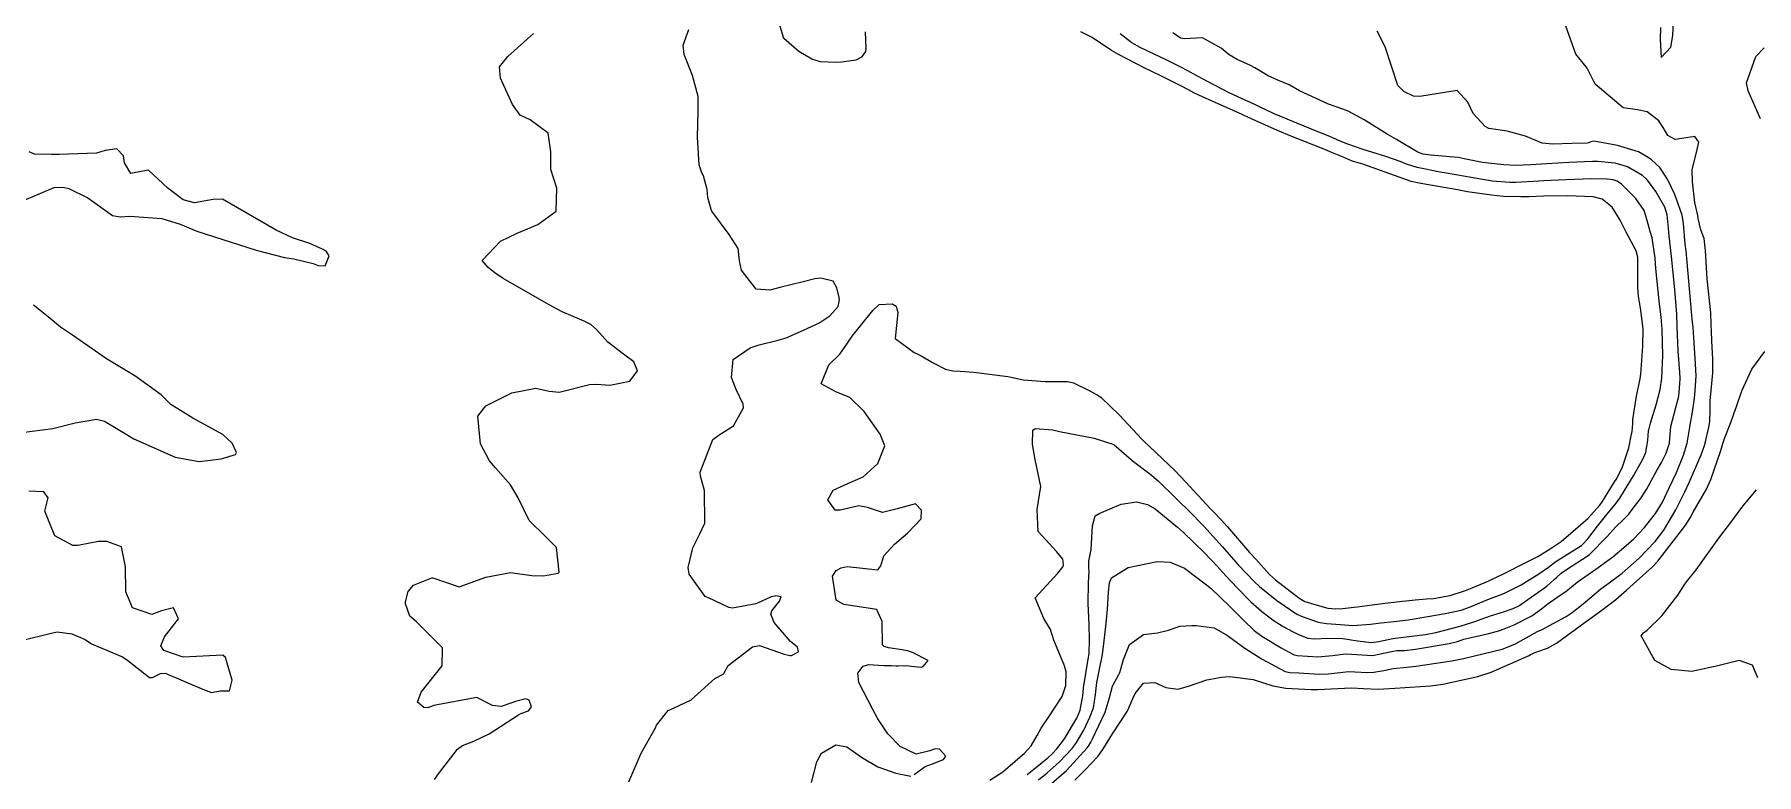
# Model space of a CAD drawing. Header units: feet. Extents: x 1313198 to 1317500, y 385000 to 389511.
# Drawn here: x 1315444 to 1316016, y 387286 to 387532 of the extents above; entities that cross this region are included whole.
import ezdxf

# ---------------------------------------------------------------- set-up
doc = ezdxf.new("R2010")
doc.units = ezdxf.units.FT
doc.layers.add('C-TOPO-MAJR', color=32, linetype='CONTINUOUS')

msp = doc.modelspace()

# ---------------------------------------------------------------- linework, layer by layer
at = {"layer": 'C-TOPO-MAJR'}
for points in [[(1315779.85, 387282.12), (1315786.52, 387287.81), (1315793.4, 387295.36), (1315793.85, 387295.96), (1315794.56, 387297.19), (1315795.18, 387298.39), (1315799.31, 387307.23), (1315800.64, 387311.65), (1315801.82, 387315.8), (1315802.05, 387316.29), (1315803.74, 387319.41), (1315804.18, 387320.39), (1315805.38, 387324.63), (1315807.4, 387329.59), (1315812.09, 387332.97), (1315816.74, 387333.46), (1315820.4, 387334.38), (1315824.16, 387335.77), (1315828.15, 387335.99), (1315829.57, 387335.99), (1315835.58, 387335.19), (1315840, 387332.63), (1315843.23, 387330.2), (1315845.73, 387328.42), (1315851.51, 387324.8), (1315859.15, 387320.71), (1315860.63, 387320.36), (1315863.69, 387320.18), (1315870.38, 387319.77), (1315873.33, 387319.91), (1315880.24, 387320.63), (1315886.37, 387320.39), (1315888.51, 387320.41), (1315891.81, 387321.03), (1315894.97, 387321.65), (1315899.54, 387322.16), (1315902.53, 387322.48), (1315914.45, 387324.23), (1315918.31, 387324.96), (1315931.15, 387328.03), (1315935.34, 387329.76), (1315937.12, 387330.76), (1315942.91, 387333.9), (1315944.18, 387334.53), (1315952.33, 387338.87), (1315954.41, 387340.27), (1315958.07, 387343.16), (1315963.91, 387348.08), (1315965.89, 387349.53), (1315966.17, 387349.71), (1315970.99, 387353.27), (1315976.66, 387358.24), (1315981.91, 387363.78), (1315984.84, 387367.6), (1315988.83, 387374.32), (1315991.72, 387380.27), (1315993.16, 387383.33), (1315997.15, 387392.51), (1315998.27, 387395.65), (1315998.47, 387396.42), (1315999.75, 387401.68), (1316000.11, 387403.58), (1316000.14, 387407.38), (1316000.24, 387410.73), (1316000.34, 387411.53), (1316001.11, 387419.79), (1316001.04, 387424.28), (1316000.76, 387430.35), (1316000.6, 387433.62), (1316000.52, 387435.54), (1316000.39, 387439.7), (1315999.23, 387450.88), (1315998.65, 387460.29), (1315998.2, 387464.33), (1315997.1, 387467.19), (1315996.25, 387470.97), (1315996.06, 387471.95), (1315995.04, 387476.3), (1315994.27, 387483.15), (1315994.2, 387487.15), (1315995.55, 387492.36), (1315996.47, 387496.23), (1315995.06, 387498.2), (1315992.24, 387497.7), (1315988.56, 387497.16), (1315986.18, 387498.48), (1315984.62, 387501.15), (1315983.09, 387503.36), (1315979.22, 387506.3), (1315976.02, 387507.01), (1315971.31, 387507.64), (1315962.06, 387515.56), (1315959.34, 387520.79), (1315959.04, 387521.25), (1315955.6, 387525.41), (1315949.98, 387541.22)], [(1315719.68, 387532.89), (1315719.92, 387527.37), (1315719.8, 387526.37), (1315718.51, 387524.48), (1315716.58, 387523.52), (1315711.97, 387522.82), (1315709.94, 387522.65), (1315704.8, 387522.87), (1315701.98, 387523.83), (1315697.64, 387526.32), (1315692.65, 387530.69), (1315690.52, 387537.66)], [(1315983.75, 387534.27), (1315983.59, 387530.48), (1315983.9, 387524.32), (1315987.16, 387527.74), (1315987.84, 387531.6), (1315988.02, 387536.22)], [(1315576.69, 387284.9), (1315578.08, 387286.78), (1315584.35, 387294.92), (1315585.99, 387296.11), (1315589.79, 387297.59), (1315594.83, 387300.03), (1315604.58, 387306.29), (1315605.34, 387306.73), (1315607.97, 387307.68), (1315608.88, 387308.95), (1315608.14, 387311.13), (1315606.99, 387311.61), (1315603.57, 387310.68), (1315599.85, 387309.39), (1315598.88, 387309.11), (1315595.98, 387309.41), (1315590.75, 387312.03), (1315576.49, 387309.42), (1315574.72, 387308.72), (1315573.64, 387308.58), (1315573.14, 387308.74), (1315571.06, 387310.46), (1315572.26, 387313.82), (1315579.29, 387322.57), (1315579.32, 387328.53), (1315570.69, 387337.14), (1315568.49, 387339.05), (1315567.06, 387343.17), (1315567.13, 387343.75), (1315567.96, 387347.23), (1315569.78, 387349.28), (1315575.78, 387351.79), (1315576.2, 387351.79), (1315584.9, 387348.78), (1315593.8, 387351.95), (1315601.92, 387353.48), (1315609.03, 387352.52), (1315612.85, 387352.44), (1315617.75, 387353.32), (1315618.09, 387353.6), (1315617.23, 387361.79), (1315613.58, 387365.42), (1315608.13, 387370.8), (1315604.49, 387378.25), (1315601.89, 387382.65), (1315596.91, 387388.26), (1315594.93, 387390.58), (1315591.99, 387396.17), (1315591.06, 387405.43), (1315593.79, 387408.76), (1315602.38, 387413.09), (1315610.32, 387414.68), (1315614.82, 387413.63), (1315618.07, 387413.33), (1315628.18, 387415.86), (1315630.54, 387415.99), (1315634.96, 387415.65), (1315641.59, 387417.04), (1315644.13, 387420.39), (1315642.86, 387423.42), (1315639.47, 387425.89), (1315634.26, 387429.91), (1315630.46, 387434.1), (1315628.6, 387435.83), (1315626.34, 387436.87), (1315619.04, 387439.96), (1315614.83, 387442.28), (1315610.87, 387444.52), (1315599.51, 387450.99), (1315596.77, 387452.94), (1315594.57, 387454.67), (1315592.5, 387457.01), (1315598.65, 387463.48), (1315604.14, 387466.06), (1315610.99, 387468.96), (1315617.15, 387473.4), (1315617.33, 387480.98), (1315615.28, 387487.25), (1315615.34, 387493.05), (1315614.4, 387499.24), (1315608.49, 387503.7), (1315605.18, 387505.18), (1315602.61, 387508.8), (1315598.66, 387517.52), (1315598.31, 387521.29), (1315601.06, 387524.66), (1315609.56, 387532.33)], [(1315641.19, 387284.12), (1315645.37, 387293.62), (1315650.08, 387301.99), (1315650.43, 387302.83), (1315654.28, 387307.72), (1315656.08, 387308.52), (1315661.92, 387311.29), (1315669.78, 387318.4), (1315672.5, 387319.75), (1315672.71, 387319.97), (1315674.25, 387322.66), (1315682.24, 387328.82), (1315684.55, 387329.25), (1315692.81, 387326.44), (1315694.63, 387325.96), (1315695.2, 387325.97), (1315697.51, 387327.21), (1315697.17, 387328.78), (1315695.41, 387330.2), (1315694.89, 387330.62), (1315689.5, 387336.9), (1315688.31, 387339.72), (1315688.72, 387340.85), (1315691.19, 387343.97), (1315691.83, 387345.43), (1315689.86, 387345.73), (1315689.73, 387345.72), (1315688.51, 387345.46), (1315683.9, 387343.32), (1315683.35, 387343.12), (1315675.64, 387341.7), (1315674.38, 387341.89), (1315667.64, 387345.07), (1315666.6, 387345.6), (1315661.24, 387352.94), (1315660.87, 387355.22), (1315662.44, 387361.69), (1315664.79, 387366.35), (1315666.4, 387369.83), (1315666.38, 387380.73), (1315664.96, 387385.46), (1315664.87, 387386.77), (1315669.11, 387397.68), (1315671.26, 387399.14), (1315676.02, 387402.18), (1315679.3, 387408.1), (1315679.16, 387409.31), (1315676.82, 387414.17), (1315675.25, 387418.24), (1315675.83, 387424.15), (1315681.45, 387428), (1315684.45, 387429.04), (1315690.83, 387430.63), (1315693.74, 387431.5), (1315694.46, 387431.77), (1315699.18, 387433.87), (1315704.49, 387436.39), (1315704.61, 387436.45), (1315707.91, 387438.62), (1315710.66, 387441.75), (1315711.17, 387444.02), (1315711.09, 387444.74), (1315710.28, 387447.91), (1315709.01, 387450.16), (1315704.99, 387451.15), (1315702.97, 387450.89), (1315699.07, 387449.98), (1315691.8, 387448.16), (1315687.99, 387447.18), (1315683.48, 387447.45), (1315678.61, 387453.8), (1315677.99, 387456.85), (1315677.48, 387460.99), (1315674.57, 387465.68), (1315668.78, 387473.4), (1315668.54, 387473.88), (1315667.5, 387477.92), (1315667.19, 387480.62), (1315665.96, 387485.07), (1315665.41, 387486.08), (1315664.54, 387488.72), (1315664, 387497.89), (1315664.24, 387506.52), (1315664.21, 387511.36), (1315662.37, 387518.4), (1315659.54, 387525.33), (1315659.25, 387528.47), (1315661.1, 387533.62)], [(1315735.89, 387286.47), (1315739.6, 387289.13), (1315742.07, 387290.07), (1315745.7, 387291.54), (1315746.43, 387292.6), (1315744.37, 387294.89), (1315742.88, 387295.02), (1315741.19, 387294.41), (1315736.6, 387293.29), (1315731.28, 387295.82), (1315727.24, 387300), (1315723.91, 387304.99), (1315722.18, 387308.1), (1315717.58, 387317.08), (1315717.27, 387320.13), (1315719.03, 387322.49), (1315720.88, 387322.97), (1315722.46, 387322.86), (1315725.96, 387322.72), (1315728.34, 387322.63), (1315729.93, 387322.54), (1315730.62, 387322.58), (1315733.15, 387322.71), (1315736.02, 387322.39), (1315738.28, 387322.1), (1315738.91, 387322.31), (1315740.6, 387324.28), (1315735.36, 387326.95), (1315733.75, 387327.48), (1315731.94, 387327.91), (1315727.37, 387328.54), (1315726.31, 387328.81), (1315725.94, 387328.93), (1315725.38, 387329.47), (1315725.33, 387337.29), (1315723.53, 387341.2), (1315712.58, 387342.94), (1315710.07, 387344.38), (1315708.79, 387352.31), (1315710.04, 387354.21), (1315711.74, 387355.1), (1315713.67, 387355.51), (1315723.83, 387354.39), (1315724.87, 387355.71), (1315725.85, 387359.06), (1315729.4, 387362.91), (1315733.71, 387366.59), (1315738.24, 387371.37), (1315738.37, 387374.2), (1315736.38, 387376.24), (1315730.26, 387374.63), (1315725.42, 387373.39), (1315720.46, 387375.12), (1315717.56, 387375.63), (1315711.39, 387374.23), (1315709.77, 387374.24), (1315707.25, 387377.61), (1315709.05, 387380.8), (1315712.91, 387382.56), (1315719.01, 387385.28), (1315723.85, 387389.68), (1315726.16, 387395.58), (1315724.65, 387399.42), (1315719.36, 387406.87), (1315714.57, 387411.52), (1315709.91, 387413.43), (1315705.12, 387416.06), (1315707.58, 387422.35), (1315711.29, 387425.9), (1315713.76, 387429.62), (1315715.33, 387431.95), (1315722.19, 387440.46), (1315724.36, 387442.43), (1315728.66, 387442.67), (1315729.95, 387441.83), (1315730.48, 387439.81), (1315729.59, 387431.18), (1315735.93, 387426.51), (1315736.68, 387426.21), (1315738.49, 387425.25), (1315742.05, 387423.23), (1315746.35, 387420.94), (1315748.81, 387420.38), (1315751.26, 387420.27), (1315755.76, 387419.94), (1315767.08, 387418.52), (1315769.65, 387417.96), (1315772.15, 387417.47), (1315779.42, 387416.93), (1315786.82, 387416.82), (1315788.8, 387416.43), (1315794.27, 387413.81), (1315797.29, 387412.14), (1315798.01, 387411.62), (1315804.04, 387405.83), (1315811.48, 387397.78), (1315812.05, 387397.16), (1315814.17, 387395.15), (1315822.43, 387387.38), (1315826.17, 387383.53), (1315834.24, 387374.79), (1315835.24, 387373.75), (1315837.9, 387371.01), (1315840, 387368.67), (1315847.25, 387360.16), (1315847.5, 387359.88), (1315849.31, 387357.91), (1315853.93, 387352.87), (1315855.88, 387351.11), (1315863.65, 387345.15), (1315865.05, 387344.19), (1315865.64, 387343.93), (1315872.07, 387342.05), (1315873.31, 387341.73), (1315875.9, 387341.44), (1315878.1, 387341.54), (1315883, 387342.13), (1315887.93, 387342.8), (1315892.3, 387343.37), (1315897.11, 387343.87), (1315902.24, 387344.42), (1315905.97, 387344.73), (1315908.32, 387344.92), (1315913.88, 387345.9), (1315919, 387347.5), (1315921.23, 387348.42), (1315925.18, 387350.1), (1315926.66, 387350.74), (1315931.54, 387353.11), (1315939.18, 387356.9), (1315943, 387358.85), (1315946.21, 387360.78), (1315947.03, 387361.32), (1315950.7, 387363.8), (1315959.56, 387371.41), (1315963.5, 387375.76), (1315964.19, 387376.7), (1315968.45, 387383.59), (1315968.93, 387384.4), (1315970.93, 387388.2), (1315973.18, 387394.91), (1315974, 387398.88), (1315974.25, 387400.26), (1315974.5, 387402.89), (1315974.55, 387404.25), (1315975.7, 387412.04), (1315976.91, 387417.77), (1315977.15, 387419.35), (1315977.86, 387428.55), (1315977.92, 387434.25), (1315977.2, 387440.58), (1315976.44, 387445.15), (1315976.21, 387448.01), (1315976.15, 387458.13), (1315975.64, 387460.21), (1315972.26, 387466.44), (1315970.33, 387470.36), (1315967.62, 387474.74), (1315964.32, 387477.34), (1315961.34, 387478.12), (1315952.84, 387478.45), (1315944.98, 387478.35), (1315939.94, 387478.17), (1315937.37, 387478.13), (1315931.57, 387478.27), (1315929.5, 387478.45), (1315927.56, 387478.7), (1315919.66, 387479.84), (1315916.28, 387480.4), (1315904.19, 387482.6), (1315900.92, 387483.27), (1315899.37, 387483.74), (1315898.47, 387484.08), (1315884.84, 387488.96), (1315881.84, 387489.84), (1315881.07, 387490.1), (1315878.1, 387491.36), (1315874.29, 387492.98), (1315873.08, 387493.47), (1315872.28, 387493.79), (1315861.3, 387498.14), (1315856.56, 387500.13), (1315848.14, 387503.89), (1315846.48, 387504.68), (1315845.46, 387505.16), (1315844.63, 387505.53), (1315831.83, 387511.2), (1315828.82, 387512.67), (1315827, 387513.64), (1315824.68, 387514.83), (1315818.71, 387517.8), (1315814.22, 387520.01), (1315812.74, 387520.72), (1315803.76, 387525.36), (1315802.27, 387526.22), (1315801.48, 387526.72), (1315795.08, 387530.99), (1315791.28, 387532.88)], [(1315761.1, 387284.67), (1315765.37, 387287.38), (1315771.12, 387292.36), (1315772.41, 387293.53), (1315774.8, 387296.06), (1315776.78, 387299.45), (1315778.09, 387301.88), (1315780.64, 387305.62), (1315785.07, 387312.36), (1315786.26, 387315.98), (1315786.42, 387320.62), (1315785.86, 387322.56), (1315782.3, 387331.05), (1315781.25, 387334.6), (1315779.03, 387338.28), (1315776.09, 387345.06), (1315783.61, 387353.32), (1315785.39, 387355.51), (1315785.47, 387355.98), (1315785.41, 387357.3), (1315785.27, 387357.99), (1315783.25, 387360.34), (1315777.07, 387367.07), (1315776.74, 387374.38), (1315777.98, 387382.04), (1315776.1, 387390.96), (1315775.19, 387395.93), (1315775.38, 387400.71), (1315776.06, 387401.27), (1315781.95, 387400.79), (1315784.17, 387400.25), (1315795.68, 387398.12), (1315802.19, 387395.99), (1315808.07, 387390.86), (1315808.28, 387390.68), (1315814.22, 387386.28), (1315816.98, 387383.9), (1315828.21, 387372.88), (1315830.87, 387370.1), (1315831.2, 387369.75), (1315832.09, 387368.84), (1315838.29, 387362.06), (1315842.76, 387356.91), (1315843.51, 387356.08), (1315848.95, 387350.4), (1315850.58, 387348.88), (1315856.36, 387344.27), (1315858.72, 387342.52), (1315862.98, 387339.72), (1315864.74, 387338.92), (1315866.65, 387338.22), (1315870.11, 387337), (1315872.86, 387336.57), (1315877.44, 387336.23), (1315881.59, 387335.96), (1315887.44, 387336.42), (1315890.85, 387336.86), (1315895.17, 387337.23), (1315899.95, 387337.84), (1315906.51, 387338.96), (1315912.23, 387339.96), (1315917.49, 387341.04), (1315920.26, 387341.99), (1315926.4, 387344.54), (1315931.67, 387346.55), (1315937.4, 387349.39), (1315943.3, 387353.06), (1315946.51, 387355.34), (1315948.97, 387357.15), (1315955.19, 387361.07), (1315957.42, 387362.42), (1315957.7, 387362.64), (1315959.56, 387364.67), (1315962.77, 387368.88), (1315966.34, 387373.28), (1315968.63, 387376.02), (1315970.22, 387378.21), (1315971.79, 387380.68), (1315974.68, 387385.57), (1315977.86, 387391.11), (1315978.88, 387393.29), (1315979.45, 387397.42), (1315979.74, 387400.46), (1315979.8, 387400.8), (1315980.33, 387403.02), (1315982.28, 387409.12), (1315983.59, 387414.2), (1315984.11, 387417.97), (1315984.42, 387425.46), (1315984.23, 387434.18), (1315983.93, 387438.18), (1315983.27, 387443.62), (1315982.17, 387454.34), (1315981.93, 387457.76), (1315980.88, 387464.58), (1315980.24, 387466.65), (1315979.27, 387470.25), (1315978.3, 387473.61), (1315975.56, 387477.63), (1315970.78, 387482.36), (1315969.27, 387483.36), (1315967.93, 387483.77), (1315965.99, 387483.97), (1315960.89, 387484.1), (1315952.27, 387483.78), (1315945.01, 387483.45), (1315943.3, 387483.37), (1315935.62, 387482.92), (1315933.73, 387482.93), (1315927.86, 387483.38), (1315927.22, 387483.45), (1315924.62, 387483.86), (1315914.53, 387485.62), (1315910.5, 387486.35), (1315902.95, 387487.89), (1315899.38, 387488.98), (1315897.3, 387489.8), (1315892.57, 387491.51), (1315889.65, 387492.38), (1315885, 387493.78), (1315879.94, 387495.6), (1315876.3, 387497.09), (1315875.89, 387497.26), (1315873.41, 387498.33), (1315869.76, 387499.83), (1315855.47, 387505.71), (1315852.69, 387506.94), (1315847.36, 387509.5), (1315847.04, 387509.65), (1315844.6, 387510.75), (1315840.55, 387512.64), (1315833.29, 387516.37), (1315828.74, 387518.81), (1315826.8, 387519.9), (1315824.26, 387521.3), (1315819.59, 387523.59), (1315815.41, 387525.55), (1315810.99, 387527.65), (1315808.21, 387529.26), (1315804.33, 387532.23)], [(1315773.49, 387286.48), (1315775.65, 387288.29), (1315780.27, 387292.07), (1315781.72, 387293.35), (1315783.26, 387294.99), (1315785.89, 387298.39), (1315789.98, 387305.16), (1315791.02, 387307.86), (1315791.9, 387312.66), (1315792.31, 387316.24), (1315792.36, 387316.59), (1315793.75, 387324.73), (1315793.99, 387326.57), (1315794.14, 387331.36), (1315794.05, 387336.03), (1315794.04, 387336.23), (1315793.73, 387343.27), (1315793.81, 387350.06), (1315794, 387354), (1315793.98, 387354.89), (1315793.92, 387357.28), (1315794.34, 387359.48), (1315794.65, 387361.1), (1315795.17, 387369), (1315796.05, 387372.26), (1315797.34, 387373.07), (1315804.63, 387376.2), (1315809.76, 387377), (1315813.4, 387376.05), (1315815.95, 387374.61), (1315823.33, 387368.58), (1315825.35, 387366.74), (1315832.24, 387360.16), (1315836.62, 387355.56), (1315838.27, 387353.66), (1315839.51, 387352.27), (1315843.16, 387348.42), (1315847.65, 387343.84), (1315851.2, 387340.64), (1315855.15, 387337.65), (1315858.4, 387335.63), (1315861.53, 387333.95), (1315863.51, 387332.96), (1315866.66, 387331.71), (1315868.71, 387331.48), (1315873.31, 387331.76), (1315878.22, 387331.62), (1315883.14, 387330.86), (1315887.71, 387330.31), (1315890.17, 387330.61), (1315894.84, 387331.59), (1315895.62, 387331.7), (1315905.64, 387333), (1315909.08, 387333.61), (1315917.2, 387335.69), (1315919.35, 387336.37), (1315922.45, 387337.35), (1315925.39, 387338.44), (1315927.55, 387339.29), (1315931.63, 387340.52), (1315934.82, 387341.56), (1315936.67, 387342.5), (1315945.91, 387348.96), (1315948.45, 387351.19), (1315949.14, 387351.9), (1315950.74, 387353.33), (1315952.77, 387354.74), (1315959.37, 387358.88), (1315960.17, 387359.5), (1315965.95, 387365.48), (1315968.77, 387368.59), (1315971.46, 387371.13), (1315973.14, 387372.87), (1315974.34, 387374.41), (1315977.23, 387378.26), (1315979.02, 387381.08), (1315982.61, 387387.58), (1315984.03, 387390.02), (1315985.6, 387393.05), (1315986.66, 387396.4), (1315986.81, 387398.12), (1315987.1, 387401.96), (1315989.39, 387410.32), (1315989.73, 387411.98), (1315990.15, 387416.07), (1315990.23, 387417.85), (1315990.13, 387419.93), (1315989.6, 387426.97), (1315989.19, 387435.11), (1315989.07, 387439.23), (1315988.95, 387442), (1315988.5, 387447.4), (1315987.36, 387458.37), (1315986.58, 387465.16), (1315986.38, 387467.7), (1315985.95, 387472.21), (1315985.13, 387474.76), (1315982.17, 387479.93), (1315979.41, 387483.65), (1315977.72, 387485.18), (1315972.78, 387488.1), (1315968.67, 387489.35), (1315962.8, 387489.87), (1315961.11, 387489.87), (1315953.31, 387489.49), (1315945.96, 387489.12), (1315940.65, 387488.78), (1315935.56, 387488.57), (1315931.69, 387488.72), (1315924.66, 387489.51), (1315918.57, 387490.78), (1315916.5, 387491.21), (1315907.34, 387491.96), (1315904.9, 387492.33), (1315903.71, 387492.69), (1315902.89, 387493.09), (1315896.11, 387497.17), (1315892.99, 387498.94), (1315885.35, 387503.68), (1315880, 387506.56), (1315878.26, 387507.2), (1315873.45, 387508.83), (1315863.91, 387513.26), (1315860.42, 387515.23), (1315856.66, 387516.81), (1315853.46, 387518.27), (1315849.03, 387520.93), (1315847.58, 387521.65), (1315843.15, 387523.69), (1315840.51, 387525.29), (1315837.86, 387527.44), (1315831.63, 387530.89), (1315825.71, 387530.5), (1315824.36, 387530.78), (1315821.78, 387532.52)], [(1315777.22, 387284.79), (1315780.06, 387287.07), (1315784.12, 387290.58), (1315788.36, 387295.18), (1315789.87, 387297.17), (1315792.23, 387301.25), (1315794.26, 387305.51), (1315795.43, 387308.66), (1315796.18, 387313.03), (1315796.61, 387317.03), (1315796.77, 387318.08), (1315797.37, 387320.89), (1315798.42, 387326.28), (1315798.99, 387330.87), (1315799.66, 387336.76), (1315800.16, 387341.36), (1315800.5, 387346.97), (1315800.77, 387350.14), (1315801.41, 387351.71), (1315807.02, 387355.19), (1315816.6, 387357.2), (1315820.98, 387356.91), (1315825.68, 387354.99), (1315832.59, 387349.78), (1315833.58, 387348.98), (1315834.5, 387348.19), (1315840.7, 387342.24), (1315845.26, 387337.75), (1315848.86, 387334.31), (1315851.34, 387332.36), (1315857.72, 387328.52), (1315861.43, 387326.55), (1315862.04, 387326.25), (1315863.05, 387325.95), (1315869.94, 387325.53), (1315874.8, 387325.97), (1315879.12, 387326.58), (1315881.09, 387326.46), (1315888.06, 387325.97), (1315895, 387327.41), (1315896.2, 387327.61), (1315898.66, 387327.69), (1315902.41, 387328.06), (1315913.57, 387329.91), (1315916.35, 387330.68), (1315918.38, 387331.36), (1315926.68, 387333.33), (1315930.39, 387334.26), (1315931.82, 387334.78), (1315935.12, 387336.17), (1315940.96, 387339.19), (1315944.15, 387341.45), (1315946.45, 387343.27), (1315951.42, 387346.61), (1315952.23, 387347.23), (1315956.02, 387350.31), (1315962.22, 387354.57), (1315963.06, 387355.13), (1315967.83, 387358.7), (1315972.31, 387362.45), (1315974.8, 387364.71), (1315978.36, 387368.42), (1315982.07, 387373.06), (1315984.37, 387376.86), (1315986.58, 387381.57), (1315987.91, 387384.36), (1315989, 387386.66), (1315991.38, 387392.47), (1315992.55, 387396.44), (1315993.42, 387401.78), (1315993.64, 387403.13), (1315994.23, 387406.07), (1315994.99, 387411.36), (1315995.26, 387413.79), (1315995.57, 387418.8), (1315995.22, 387424.66), (1315994.72, 387431.39), (1315994.49, 387434.94), (1315994.22, 387437.43), (1315993.95, 387440.15), (1315992.55, 387456.49), (1315992.17, 387460.19), (1315991.93, 387462.45), (1315991.34, 387469.34), (1315990.87, 387472.09), (1315988.44, 387478.87), (1315985.98, 387483.96), (1315983.45, 387487.85), (1315980.66, 387490.44), (1315979.62, 387491.21), (1315976.43, 387493.03), (1315969.45, 387495.17), (1315965.89, 387495.85), (1315961.44, 387496.55), (1315960.55, 387496.36), (1315959.87, 387496.03), (1315959.4, 387495.92), (1315954.28, 387495.78), (1315947.92, 387495.56), (1315944.45, 387495.92), (1315938.91, 387498.29), (1315932.81, 387499.9), (1315926.72, 387500.78), (1315925.46, 387501.42), (1315921.51, 387505.82), (1315919.74, 387509.5), (1315916.23, 387513.42), (1315903.77, 387511.43), (1315901.66, 387511.55), (1315898.45, 387513.09), (1315896.45, 387515.11), (1315892.35, 387527.9), (1315889.66, 387533.08)], [(1316016.88, 387503.98), (1316012.79, 387513.28), (1316012.22, 387515.97), (1316015.33, 387524.63), (1316018.15, 387527.54)], [(1315441.04, 387477.27), (1315450.49, 387481.22), (1315453.48, 387481.36), (1315455.28, 387480.91), (1315461.62, 387477.79), (1315469.8, 387471.9), (1315472.41, 387471.48), (1315475.59, 387471.68), (1315486.16, 387470.95), (1315492.23, 387469.08), (1315497.8, 387466.78), (1315517.52, 387460.45), (1315526.89, 387458.04), (1315529.97, 387457.54), (1315536.46, 387456.01), (1315538.05, 387455.39), (1315540.44, 387455.23), (1315541.75, 387458.59), (1315540.79, 387460.07), (1315539.78, 387460.64), (1315535.34, 387462.67), (1315529.53, 387464.54), (1315524.1, 387467.07), (1315506.31, 387477.31), (1315503.23, 387477.27), (1315496.99, 387476.18), (1315493.24, 387477.11), (1315488.21, 387481.05), (1315481.73, 387486.94), (1315479.88, 387486.62), (1315475.87, 387485.85), (1315473.85, 387489.41), (1315473.42, 387491.76), (1315471.25, 387494.09), (1315467.35, 387493.48), (1315464.53, 387492.64), (1315452.13, 387492.22), (1315449.61, 387492.2), (1315443.94, 387492.29), (1315442.2, 387493.02)], [(1315439.69, 387399.98), (1315450.01, 387401.23), (1315457.44, 387403.16), (1315464.51, 387404.41), (1315467.18, 387403.77), (1315473.8, 387399.78), (1315476.94, 387397.86), (1315490.6, 387391.78), (1315498.56, 387390.32), (1315505.86, 387391.2), (1315510.69, 387392.63), (1315510.98, 387393.35), (1315509.52, 387396.46), (1315506.45, 387399.24), (1315496.54, 387404.7), (1315489.18, 387409.25), (1315486, 387412.4), (1315477.26, 387418.8), (1315467.81, 387424.35), (1315456.51, 387432.26), (1315452.61, 387434.95), (1315448.46, 387438.29), (1315443.56, 387442.16)], [(1315789.23, 387284.68), (1315792.74, 387288.11), (1315796.93, 387292.46), (1315798.62, 387294.78), (1315801.73, 387299.98), (1315806.6, 387307.4), (1315806.97, 387308.03), (1315808.58, 387311.74), (1315809.31, 387313.42), (1315812.09, 387316.76), (1315815.79, 387317.07), (1315819.5, 387315.4), (1315823.52, 387314.85), (1315826.97, 387315.76), (1315833.13, 387317.91), (1315837.95, 387318.83), (1315840.6, 387318.98), (1315848.53, 387318.07), (1315855.04, 387315.94), (1315859.27, 387315.11), (1315867.69, 387314.73), (1315869.91, 387314.7), (1315878.84, 387315.11), (1315881.25, 387315.22), (1315885.1, 387315.03), (1315890.06, 387314.83), (1315897.25, 387315.21), (1315907.37, 387315.87), (1315911.44, 387316.42), (1315923.03, 387319), (1315927.46, 387320.42), (1315940.05, 387325.99), (1315940.59, 387326.29), (1315942.32, 387327.09), (1315946.2, 387328.47), (1315949.14, 387330.05), (1315958.7, 387337.01), (1315964.24, 387341.07), (1315968.84, 387344.51), (1315972.46, 387347.61), (1315975.73, 387350.61), (1315981.04, 387355.42), (1315982.8, 387357.31), (1315992.13, 387369.35), (1315993.55, 387371.62), (1315994.57, 387373.49), (1315998.96, 387381.11), (1316000.44, 387384.35), (1316003.72, 387394.01), (1316004.36, 387396.31), (1316004.96, 387397.98), (1316007.09, 387403.31), (1316008.02, 387406.1), (1316008.93, 387408.58), (1316010.75, 387413.81), (1316014.04, 387421.02), (1316018.29, 387426.82)], [(1315440.04, 387331.1), (1315449.06, 387333.32), (1315451.42, 387333.78), (1315456.3, 387333.18), (1315460.75, 387331.32), (1315462.52, 387330.1), (1315462.83, 387329.9), (1315473.17, 387325.51), (1315474.95, 387324.37), (1315482.15, 387318.68), (1315483.14, 387318.64), (1315485.78, 387319.97), (1315487.25, 387320.08), (1315499.99, 387314.7), (1315502.64, 387313.74), (1315505.52, 387314.22), (1315506.62, 387314.21), (1315508.63, 387314.28), (1315509.5, 387317.81), (1315507.32, 387325.3), (1315506.4, 387326.15), (1315493.25, 387325.41), (1315486.86, 387327.6), (1315485.89, 387329.19), (1315487.06, 387332.17), (1315491.71, 387338.1), (1315490.11, 387341.84), (1315486.11, 387340.81), (1315482.93, 387339.55), (1315476.48, 387341.78), (1315474.28, 387347.11), (1315474.11, 387355.35), (1315472.79, 387362.08), (1315467.97, 387363.85), (1315465.16, 387363.77), (1315458.36, 387362.5), (1315456.63, 387362.46), (1315450.69, 387365.71), (1315447.41, 387373.87), (1315448.5, 387378.3), (1315447.01, 387380.23), (1315442.04, 387380.47)], [(1316015.97, 387318.6), (1316014.19, 387322.73), (1316009.85, 387324.28), (1316002.76, 387322.59), (1315994.08, 387320.72), (1315987.28, 387321.3), (1315981.86, 387324.33), (1315977.32, 387332.5), (1315978.05, 387333.47), (1315979.24, 387334.34), (1315984.14, 387339.11), (1315989.44, 387346.03), (1315991.54, 387349.31), (1315992.35, 387350.38), (1315995.52, 387354.38), (1316002.49, 387364.17), (1316003.05, 387364.9), (1316004.86, 387367.24), (1316007.03, 387370.15), (1316011.05, 387375.48), (1316015.61, 387380.94)], [(1315701.85, 387283.86), (1315703.62, 387290.66), (1315705.21, 387293.64), (1315709.89, 387296.35), (1315713.59, 387295.67), (1315718.8, 387292.09), (1315723.91, 387289.09), (1315729.89, 387287), (1315734.86, 387285.99)]]:
    msp.add_lwpolyline(points, dxfattribs=at)

doc.saveas('drawing.dxf')
